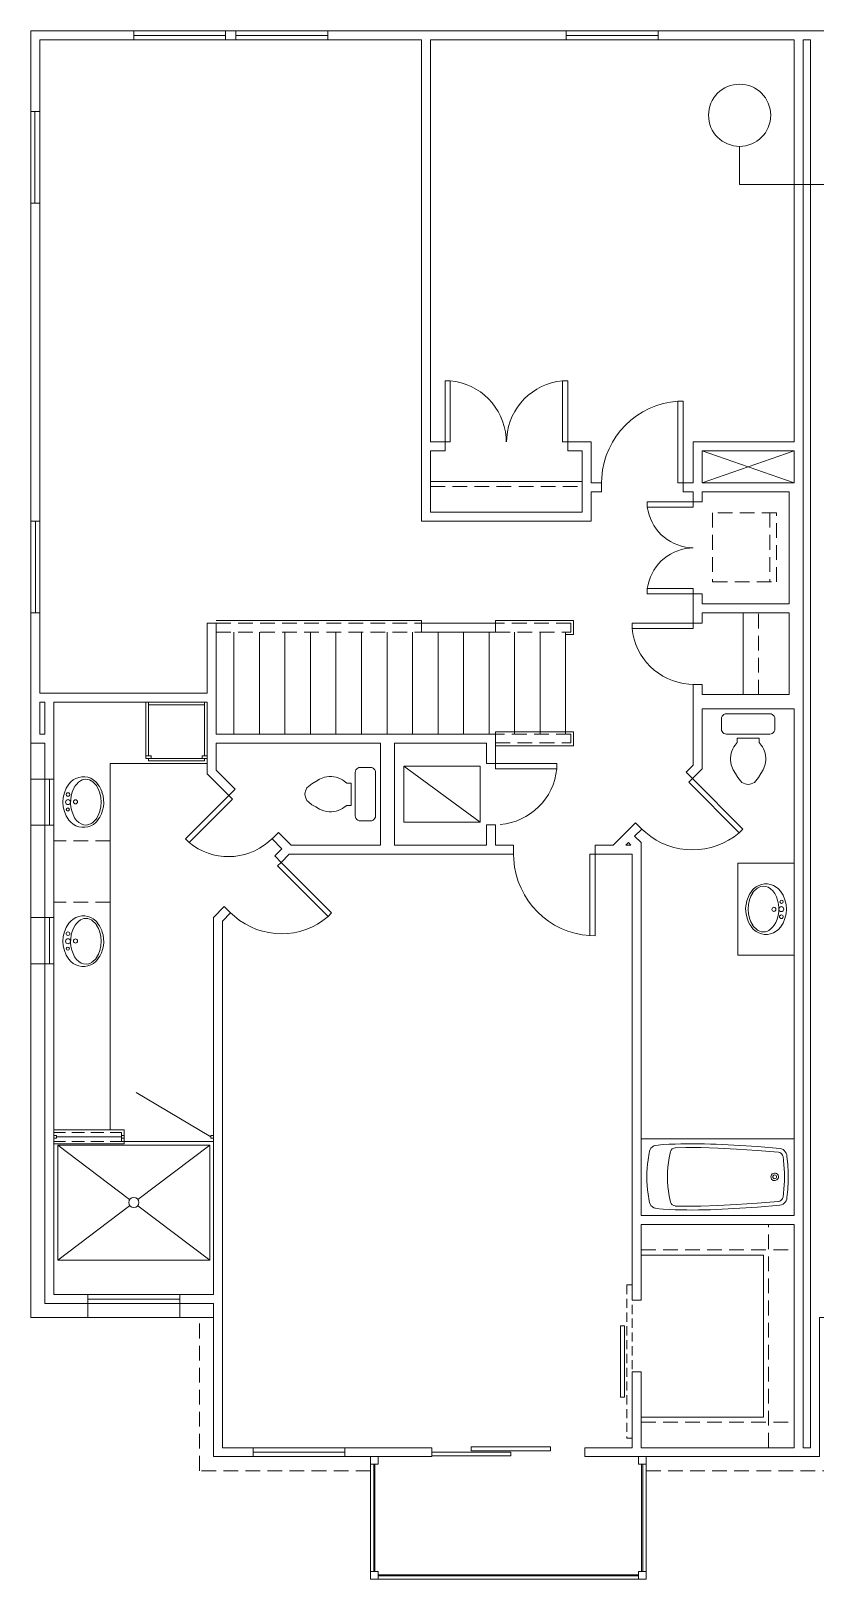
# Model space of a CAD drawing. Header units: inches. Extents: x -167 to 6071, y -6287 to -2731.
# Drawn here: x 2288 to 2595, y -6160 to -5554 of the extents above; entities that cross this region are included whole.
import ezdxf

# ---------------------------------------------------------------- set-up
doc = ezdxf.new("R2010")
doc.units = ezdxf.units.IN
doc.header["$LTSCALE"] = 96
doc.header["$MEASUREMENT"] = 0
doc.linetypes.add('Dash', pattern=[0.225, 0.15, -0.075])
for name, color, linetype, lineweight in [('Doors', 5, 'Continuous', 9), ('Stair', 190, 'Continuous', 18), ('Wall_line', 6, 'Continuous', 18)]:
    doc.layers.add(name, color=color, linetype=linetype, lineweight=lineweight)
doc.layers.add('Furniture', color=7, linetype='Continuous', lineweight=5, true_color=0x994d00)

# ---------------------------------------------------------------- blocks, each defined once
blk = doc.blocks.new('Tub')
at = {"layer": 'Furniture'}
blk.add_lwpolyline([(60, 0), (60, 29.97), (0, 29.97), (0, 0)], close=True, dxfattribs=at)
for points in [[(3.25, 24.43), (2.77, 21.81, 0.074206), (2.77, 8.37), (3.25, 5.76)], [(11.57, 25.01), (11.04, 22.56, 0.098214), (11.04, 7.63), (11.57, 5.17)], [(53.71, 14.45, 1.245514), (50.88, 15.09), (50.93, 14.67), (51.15, 14.24)]]:
    blk.add_lwpolyline(points, format="xyb", dxfattribs=at)
for points in [[(5.71, 27.36), (5.07, 27.2), (4.43, 26.83), (3.89, 26.35), (3.52, 25.76), (3.31, 25.12), (3.2, 24.43)], [(8.69, 27.73), (5.71, 27.41)], [(13.39, 26.45), (12.8, 26.35), (12.21, 26.03), (11.79, 25.55), (11.52, 25.01)], [(17.65, 26.56), (13.44, 26.51)], [(53.87, 24.75), (45.55, 25.44), (37.44, 25.97), (30.03, 26.35), (23.41, 26.56), (17.6, 26.56)], [(45.65, 3.25), (54.4, 4), (55.04, 4.16), (55.63, 4.37), (56.11, 4.75), (56.53, 5.23), (56.85, 5.76), (57.07, 6.35), (57.12, 6.99), (57.49, 10.19), (57.71, 13.44), (57.71, 16.75), (57.49, 20), (57.12, 23.2), (57.07, 23.84), (56.85, 24.43), (56.53, 24.96), (56.11, 25.44), (55.63, 25.81), (55.04, 26.03), (54.4, 26.19), (45.65, 26.93)], [(53.81, 5.44), (54.35, 5.55), (54.83, 5.81), (55.2, 6.19), (55.47, 6.61), (55.63, 7.15), (56, 10.29), (56.21, 13.49), (56.21, 16.69), (56, 19.89), (55.63, 23.04), (55.47, 23.57), (55.2, 24), (54.83, 24.37), (54.35, 24.64), (53.81, 24.75)], [(3.2, 5.76), (3.31, 5.07), (3.52, 4.43), (3.89, 3.84), (4.43, 3.36), (5.07, 2.99), (5.71, 2.83)], [(8.69, 2.45), (5.71, 2.77)], [(11.52, 5.17), (11.79, 4.64), (12.21, 4.16), (12.8, 3.84), (13.39, 3.73)], [(17.65, 3.63), (13.44, 3.68)], [(53.87, 5.44), (45.55, 4.75), (37.44, 4.21), (30.03, 3.84), (23.41, 3.63), (17.6, 3.63)]]:
    blk.add_lwpolyline(points, dxfattribs=at)
blk.add_circle((52.38, 15.1), 0.758, dxfattribs=at)
for points in [[(45.65, 26.93), (33.36, 27.78), (21.01, 28.54), (8.69, 27.73)], [(51.15, 14.24), (51.83, 13.27), (53.32, 13.49), (53.71, 14.45)], [(45.65, 3.25), (33.36, 2.41), (21.01, 1.65), (8.69, 2.45)]]:
    blk.add_open_spline(points, degree=3, dxfattribs=at)
blk = doc.blocks.new('Sink')
at = {"layer": 'Furniture'}
for points in [[(-13.17, 6.37), (-13.92, 5.04), (-14.45, 3.6)], [(-11.15, 8.4), (-11.89, 7.81), (-12.59, 7.12), (-13.23, 6.37)], [(-2.29, 7.07), (-3.09, 7.92), (-4, 8.67), (-5.01, 9.25)], [(-14.51, 3.6), (-14.88, 1.84), (-14.99, 0.03), (-14.88, -1.79), (-14.51, -3.55)], [(-15.31, -3.92), (-14.88, -5.04), (-14.29, -6.05), (-13.6, -7.07)], [(-14.45, -3.55), (-13.92, -4.99), (-13.17, -6.32)], [(-13.23, -6.32), (-12.59, -7.07), (-11.89, -7.76), (-11.15, -8.35)], [(-11.09, -8.35), (-10.45, -8.67), (-9.71, -8.88), (-8.96, -8.93), (-8.21, -8.88), (-7.47, -8.67), (-6.83, -8.35), (-6.08, -7.76), (-5.39, -7.07), (-4.75, -6.32)], [(-5.01, -9.25), (-4, -8.67), (-3.09, -7.92), (-2.29, -7.07)]]:
    blk.add_lwpolyline(points, dxfattribs=at)
blk.add_lwpolyline([(-1.97, -2.27), (-2.29, -2.32), (-2.51, -2.53), (-2.67, -2.8), (-2.67, -3.12), (-2.51, -3.39), (-2.29, -3.6), (-1.97, -3.65), (-1.65, -3.6), (-1.44, -3.39), (-1.28, -3.12), (-1.28, -2.8), (-1.44, -2.53), (-1.65, -2.32)], close=True, dxfattribs=at)
for centre, radius in [((-4.91, -0.08), 0.798), ((-1.98, 0.02), 0.969), ((-1.91, 2.91), 0.637)]:
    blk.add_circle(centre, radius, dxfattribs=at)
for centre, radius, start, end in [((-4.36, 0.03), 11.61, 142.67613, 199.5796), ((-8.03, 2.92), 6.99, 64.96534, 143.60901), ((-11.81, 0), 11.81, 323.25944, 36.74056), ((-8.03, -2.96), 6.96, 216.19077, 295.23489)]:
    blk.add_arc(centre, radius, start, end, dxfattribs=at)
blk.add_ellipse((-8.86, 0.17), major_axis=(-0.18, 8.84), ratio=0.664092, start_param=3.873962, end_param=6.643025, dxfattribs=at)
blk = doc.blocks.new('Toilet')
at = {"layer": 'Furniture'}
for points in [[(-19.04, 6.77), (-19.92, 6.62), (-21.87, 5.87), (-23.41, 5.01), (-24.91, 4.11), (-26.29, 3.04), (-26.83, 2.51)], [(0, 8.48), (-0.05, 9.01), (-0.27, 9.49), (-0.59, 9.87), (-0.96, 10.19), (-1.44, 10.4), (-1.97, 10.45), (-5.97, 10.45), (-6.51, 10.4), (-6.93, 10.19), (-7.36, 9.87), (-7.68, 9.49), (-7.89, 9.01), (-7.95, 8.48), (-7.95, -8.48), (-7.89, -9.01), (-7.68, -9.44), (-7.36, -9.87), (-6.93, -10.19), (-6.4, -10.45), (-1.98, -10.45), (-1.44, -10.4), (-0.96, -10.19), (-0.59, -9.87), (-0.27, -9.44), (-0.05, -9.01), (0, -8.47), (0, 8.47)], [(-12.21, -5.12), (-11.25, -4.37), (-9.49, -4.37), (-9.49, 4.37), (-11.25, 4.37), (-12.21, 5.12)], [(-26.83, -2.51), (-26.29, -3.04), (-24.91, -4.11), (-23.41, -5.01), (-21.87, -5.87), (-20.21, -6.51)], [(-20.24, -6.5), (-19.04, -6.77)]]:
    blk.add_lwpolyline(points, dxfattribs=at)
for points in [[(-12.21, 5.12), (-14.11, 6.5), (-16.71, 7.16), (-19.04, 6.77)], [(-26.83, 2.51), (-27.92, 0.68), (-27.92, -0.68), (-26.83, -2.51)], [(-19.04, -6.77), (-16.71, -7.16), (-14.11, -6.5), (-12.21, -5.12)]]:
    blk.add_open_spline(points, degree=3, dxfattribs=at)

msp = doc.modelspace()

# ---------------------------------------------------------------- linework, layer by layer
at = {"layer": 'Doors'}
for p, q in [((2452.17, -5690.6), (2450.2, -5690.6)), ((2450.2, -5714.6), (2452.17, -5714.6)), ((2498.2, -5714.6), (2496.17, -5714.6)), ((2543.42, -5730.6), (2541.4, -5730.6)), ((2365.4, -5853.11), (2366.84, -5854.55)), ((2508.97, -5876.1), (2506.94, -5876.1)), ((2385.93, -5879.3), (2384.49, -5880.68))]:
    msp.add_line(p, q, dxfattribs=at)
at = {"layer": 'Doors', "transparency": 33554687}
for points in [[(2328.17, -5553.59), (2364.17, -5553.59)], [(2368.17, -5553.59), (2404.17, -5553.59)], [(2497.66, -5553.59), (2533.66, -5553.59)], [(2328.17, -5555.35), (2364.17, -5555.35)], [(2328.17, -5557.11), (2364.17, -5557.11)], [(2368.17, -5555.35), (2404.17, -5555.35)], [(2368.17, -5557.11), (2404.17, -5557.11)], [(2497.66, -5555.35), (2533.66, -5555.35)], [(2497.66, -5557.11), (2533.66, -5557.11)], [(2287.9, -5585.11), (2287.9, -5621.11)], [(2289.4, -5585.11), (2289.4, -5621.11)], [(2291.42, -5585.11), (2291.42, -5621.11)], [(2450.2, -5714.6), (2450.2, -5690.6)], [(2452.17, -5714.6), (2452.17, -5690.6)], [(2496.17, -5714.6), (2496.17, -5690.6)], [(2498.2, -5714.6), (2498.2, -5690.6)], [(2541.4, -5730.6), (2541.4, -5698.6)], [(2543.42, -5730.6), (2543.42, -5698.6)], [(2529.4, -5738.07), (2547.42, -5738.07), (2547.42, -5740.1), (2529.4, -5740.1)], [(2287.9, -5745.59), (2287.9, -5781.59)], [(2289.66, -5745.59), (2289.66, -5781.59)], [(2291.42, -5745.59), (2291.42, -5781.59)], [(2529.4, -5774.07), (2547.42, -5774.07), (2547.42, -5772.04), (2529.4, -5772.04)], [(2523.42, -5787.62), (2547.42, -5787.62), (2547.42, -5785.59), (2523.42, -5785.59)], [(2493.93, -5842.6), (2469.93, -5842.6), (2469.93, -5840.58)], [(2287.9, -5846.71), (2287.9, -5864.68)], [(2293.4, -5846.71), (2293.4, -5864.68)], [(2295.16, -5846.71), (2295.16, -5864.68)], [(2296.92, -5846.71), (2296.92, -5864.68)], [(2566.89, -5866.23), (2547.05, -5846.44), (2545.66, -5847.88), (2565.45, -5867.67)], [(2365.4, -5853.11), (2348.44, -5870.07)], [(2366.84, -5854.55), (2349.88, -5871.51)], [(2506.94, -5876.1), (2506.94, -5908.1)], [(2508.97, -5908.1), (2508.97, -5876.1)], [(2384.49, -5880.68), (2404.33, -5900.47)], [(2385.93, -5879.3), (2405.72, -5899.08)], [(2287.9, -5900.95), (2287.9, -5918.98)], [(2293.4, -5900.95), (2293.4, -5918.98)], [(2295.16, -5900.95), (2295.16, -5918.98)], [(2296.92, -5900.95), (2296.92, -5918.98)], [(2358.41, -5986.82), (2329.18, -5969.48)], [(2301.4, -5985.06), (2296.92, -5985.06)], [(2308.92, -5985.06), (2303.9, -5985.06)], [(2316.44, -5985.06), (2311.42, -5985.06)], [(2318.94, -5985.06), (2323.42, -5985.06), (2323.42, -5988.58), (2318.94, -5988.58)], [(2301.4, -5988.58), (2296.92, -5988.58)], [(2297.93, -5986.82), (2323.42, -5986.82)], [(2308.92, -5988.58), (2303.9, -5988.58)], [(2316.44, -5988.58), (2311.42, -5988.58)], [(2346.2, -6048.58), (2310.2, -6048.58)], [(2346.2, -6050.34), (2310.2, -6050.34)], [(2346.2, -6052.1), (2310.2, -6052.1)], [(2346.2, -6057.59), (2310.2, -6057.59)], [(2410.94, -6108.58), (2374.94, -6108.58)], [(2410.94, -6110.34), (2374.94, -6110.34)], [(2410.94, -6112.04), (2374.94, -6112.04)], [(2420.92, -6115.08), (2423.9, -6115.08), (2423.9, -6112.04)], [(2528.92, -6115.08), (2525.93, -6115.08), (2525.93, -6112.04)], [(2422.2, -6115.08), (2422.2, -6157.06)], [(2422.68, -6115.08), (2422.68, -6157.06)], [(2527.16, -6157.06), (2527.16, -6115.08)], [(2527.69, -6157.06), (2527.69, -6115.08)], [(2423.9, -6160.04), (2423.9, -6157.06), (2420.92, -6157.06)], [(2423.9, -6158.34), (2525.93, -6158.34)], [(2423.9, -6158.82), (2525.93, -6158.82)], [(2528.92, -6157.06), (2525.93, -6157.06), (2525.93, -6160.04)]]:
    msp.add_lwpolyline(points, dxfattribs=at)
at = {"layer": 'Doors'}
msp.add_lwpolyline([(2565.56, -5598.82), (2565.56, -5613.7), (2614.36, -5613.7), (2614.36, -5598.82)], dxfattribs=at)
at = {"layer": 'Doors', "transparency": 33554687}
for points in [[(2474.14, -5714.6), (2474.09, -5712.79, 0.363692), (2452.17, -5690.6), (2450.2, -5690.6)], [(2498.2, -5690.6), (2496.17, -5690.6, 0.362638), (2474.3, -5712.79), (2474.25, -5714.6)], [(2543.42, -5698.6), (2541.4, -5698.6, 0.37419), (2511.53, -5728.52), (2511.48, -5730.6)], [(2529.4, -5738.07), (2529.4, -5740.1, 0.348252), (2545.88, -5755.99), (2547.42, -5756.04)], [(2529.4, -5774.07), (2529.4, -5772.04, -0.348252), (2545.88, -5756.15), (2547.42, -5756.1)], [(2523.42, -5785.59), (2523.42, -5787.62, 0.362411), (2545.61, -5809.48), (2547.42, -5809.59)], [(2348.44, -5870.07), (2349.88, -5871.51, 0.364513), (2381.02, -5871.24), (2382.3, -5870.02)], [(2527.26, -5866.23), (2528.76, -5867.56, 0.36981), (2565.45, -5867.67), (2566.89, -5866.23)], [(2477.02, -5876.1), (2477.08, -5878.18, 0.375995), (2506.89, -5907.99), (2508.97, -5908.04)], [(2366.14, -5899.08), (2367.64, -5900.42, 0.371263), (2404.33, -5900.47), (2405.72, -5899.08)]]:
    msp.add_lwpolyline(points, format="xyb", dxfattribs=at)
for points in [[(2493.93, -5840.58), (2469.93, -5840.58)], [(2493.93, -5840.58), (2493.93, -5842.6)], [(2296.92, -5987.35), (2297.93, -5987.35), (2297.93, -5986.34), (2296.92, -5986.34)], [(2323.42, -5987.35), (2324.44, -5987.35), (2324.44, -5986.34), (2323.42, -5986.34)], [(2358.41, -5987.35), (2359.42, -5987.35), (2359.42, -5986.34), (2358.41, -5986.34)], [(2520.44, -6060.84), (2518.94, -6060.84), (2518.94, -6088.84), (2520.44, -6088.84)], [(2444.92, -6111.83), (2475.9, -6111.83), (2475.9, -6110.34), (2444.92, -6110.34)], [(2460.44, -6109.8), (2491.42, -6109.8), (2491.42, -6108.31), (2460.44, -6108.31)]]:
    msp.add_lwpolyline(points, close=True, dxfattribs=at)
msp.add_lwpolyline([(2471.74, -5864.47, 0.362638), (2493.93, -5842.6, -0.362638)], format="xyb", close=True, dxfattribs=at)
at = {"layer": 'Doors', "linetype": 'Dash', "ltscale": 0.25, "transparency": 33554687}
msp.add_lwpolyline([(2521.4, -6044.84), (2521.4, -6104.84), (2523.42, -6104.84), (2523.42, -6044.84)], close=True, dxfattribs=at)
at = {"layer": 'Doors'}
msp.add_circle((2565.56, -5586.63), 12.18, dxfattribs=at)
at = {"layer": 'Furniture', "transparency": 33554687}
for points in [[(2550.94, -5718.07), (2586.94, -5730.6)], [(2586.94, -5718.07), (2550.94, -5730.6)], [(2444.44, -5730.07), (2503.9, -5730.07)], [(2566.94, -5813.59), (2566.94, -5781.59)], [(2333.93, -5837.59), (2333.93, -5816.58)], [(2355.9, -5817.59), (2333.93, -5817.59)], [(2355.9, -5837.59), (2355.9, -5816.58)], [(2334.94, -5838.6), (2334.94, -5837.59), (2332.92, -5837.59)], [(2355.9, -5838.6), (2355.9, -5839.56), (2333.93, -5839.56), (2333.93, -5838.6)], [(2356.92, -5837.59), (2354.94, -5837.59), (2354.94, -5838.6)], [(2356.92, -5840.58), (2318.94, -5840.58), (2318.94, -5984.1)], [(2433.98, -5841.59), (2463.96, -5863.56)], [(2298.41, -5990.07), (2326.57, -6011.35)], [(2323.42, -5988.58), (2359.42, -5988.58)], [(2357.93, -5990.07), (2329.77, -6011.35)], [(2326.57, -6013.8), (2298.41, -6035.08)], [(2329.77, -6013.8), (2357.93, -6035.08)]]:
    msp.add_lwpolyline(points, dxfattribs=at)
at = {"layer": 'Furniture', "linetype": 'Dash', "ltscale": 0.4, "transparency": 33554687}
for points in [[(2444.44, -5732.1), (2503.9, -5732.1)], [(2577.4, -5742.39), (2577.4, -5769.43)], [(2572.92, -5813.59), (2572.92, -5781.59)], [(2318.94, -5870.82), (2296.92, -5870.82)], [(2318.94, -5894.82), (2296.92, -5894.82)], [(2576.92, -6108.58), (2576.92, -6021.11)], [(2526.94, -6031.08), (2586.94, -6031.08)], [(2420.92, -6117.59), (2353.93, -6117.59), (2353.93, -6057.59)], [(2528.92, -6117.59), (2602.41, -6117.59), (2602.41, -6057.59)], [(2526.94, -6098.55), (2586.94, -6098.55)]]:
    msp.add_lwpolyline(points, dxfattribs=at)
msp.add_lwpolyline([(2580.01, -5742.39), (2555, -5742.39), (2555, -5769.43), (2580.01, -5769.43)], close=True, dxfattribs=at)
at = {"layer": 'Furniture', "transparency": 33554687}
for points in [[(2332.92, -5816.58), (2356.92, -5816.58), (2356.92, -5838.6), (2332.92, -5838.6)], [(2433.98, -5841.59), (2463.96, -5841.59), (2463.96, -5863.56), (2433.98, -5863.56)], [(2357.93, -5990.07), (2357.93, -6035.08), (2298.41, -6035.08), (2298.41, -5990.07)]]:
    msp.add_lwpolyline(points, close=True, dxfattribs=at)
at = {"layer": 'Furniture'}
for points in [[(2586.94, -5915.62), (2564.92, -5915.62), (2564.92, -5879.62), (2586.94, -5879.62)], [(2526.94, -6096.58), (2574.94, -6096.58), (2574.94, -6033.11), (2526.94, -6033.11)]]:
    msp.add_lwpolyline(points, dxfattribs=at)
at = {"layer": 'Furniture', "transparency": 33554687}
msp.add_circle((2328.18, -6012.54), 1.99, dxfattribs=at)
at = {"layer": 'Stair'}
for points in [[(2360.44, -5784.58), (2440.92, -5784.58), (2440.92, -5785.59)], [(2500.44, -5784.58), (2500.44, -5790.07), (2500.44, -5784.58), (2469.93, -5784.58), (2469.93, -5785.59)], [(2500.44, -5790.07), (2497.4, -5790.07)], [(2469.93, -5833.59), (2500.44, -5833.59), (2500.44, -5828.1), (2469.93, -5828.1), (2469.93, -5829.06)]]:
    msp.add_lwpolyline(points, dxfattribs=at)
at = {"layer": 'Stair', "linetype": 'Dash', "ltscale": 0.4, "transparency": 33554687}
for points in [[(2360.44, -5785.59), (2440.92, -5785.59)], [(2360.44, -5789.06), (2440.92, -5789.06)], [(2469.93, -5789.06), (2499.42, -5789.06), (2499.42, -5785.59), (2469.93, -5785.59)], [(2469.93, -5832.52), (2499.42, -5832.52), (2499.42, -5829.06), (2469.93, -5829.06)]]:
    msp.add_lwpolyline(points, dxfattribs=at)
at = {"layer": 'Stair'}
for points in [[(2367.42, -5789.06), (2367.42, -5829.06)], [(2377.4, -5789.06), (2377.4, -5829.06)], [(2387.42, -5789.06), (2387.42, -5829.06)], [(2397.4, -5789.06), (2397.4, -5829.06)], [(2407.42, -5789.06), (2407.42, -5829.06)], [(2417.4, -5789.06), (2417.4, -5829.06)], [(2427.42, -5789.06), (2427.42, -5829.06)], [(2437.4, -5789.06), (2437.4, -5829.06)], [(2447.42, -5789.06), (2447.42, -5829.06)], [(2457.4, -5789.06), (2457.4, -5829.06)], [(2467.42, -5789.06), (2467.42, -5829.06)], [(2477.4, -5789.06), (2477.4, -5829.06)], [(2487.42, -5789.06), (2487.42, -5829.06)], [(2497.4, -5789.06), (2497.4, -5829.06)]]:
    msp.add_lwpolyline(points, close=True, dxfattribs=at)
at = {"layer": 'Wall_line'}
for points in [[(2328.17, -5557.11), (2291.42, -5557.11), (2291.42, -5585.11), (2287.9, -5585.11), (2287.9, -5553.59), (2328.17, -5553.59)], [(2591.9, -5557.11), (2593.4, -5557.11), (2593.4, -6108.58), (2590.41, -6108.58), (2590.41, -5557.11)], [(2586.94, -5718.07), (2586.94, -5730.6), (2550.94, -5730.6), (2550.94, -5718.07)], [(2440.92, -5789.06), (2469.93, -5789.06), (2469.93, -5785.59), (2440.92, -5785.59)], [(2293.4, -5829.06), (2293.4, -5816.58), (2291.42, -5816.58), (2291.42, -5829.06)], [(2466.41, -5840.58), (2469.93, -5840.58), (2469.93, -5829.06), (2469.93, -5840.58)], [(2523, -5872.58), (2521.98, -5871.56), (2520.92, -5872.58)]]:
    msp.add_lwpolyline(points, close=True, dxfattribs=at)
for points in [[(2368.17, -5557.11), (2368.17, -5553.59), (2364.17, -5553.59), (2364.17, -5557.11)], [(2497.66, -5557.11), (2497.66, -5553.59), (2404.17, -5553.59), (2404.17, -5557.11)], [(2630.94, -5557.11), (2630.94, -5553.59), (2591.9, -5553.59), (2533.66, -5553.59), (2533.66, -5557.11)], [(2291.42, -5585.11), (2291.42, -5557.11)], [(2368.17, -5557.11), (2364.17, -5557.11)], [(2498.2, -5714.6), (2507.42, -5714.6), (2507.42, -5730.6), (2511.42, -5730.6), (2511.42, -5734.07), (2507.42, -5734.07), (2507.42, -5745.59), (2440.92, -5745.59), (2440.92, -5557.11), (2404.17, -5557.11)], [(2450.2, -5714.6), (2444.44, -5714.6), (2444.44, -5557.11), (2497.66, -5557.11)], [(2533.66, -5557.11), (2586.94, -5557.11), (2586.94, -5714.6), (2547.42, -5714.6), (2547.42, -5730.6), (2543.42, -5730.6), (2543.42, -5734.07), (2547.42, -5734.07), (2547.42, -5738.07), (2550.94, -5738.07), (2550.94, -5734.07), (2584.92, -5734.07), (2584.92, -5778.07), (2550.94, -5778.07), (2550.94, -5774.07), (2547.42, -5774.07)], [(2291.42, -5745.59), (2287.9, -5745.59), (2287.9, -5621.11), (2291.42, -5621.11)], [(2291.42, -5745.59), (2291.42, -5621.11)], [(2498.2, -5714.6), (2498.2, -5714.6), (2498.2, -5718.07), (2503.9, -5718.07), (2503.9, -5742.07), (2444.44, -5742.07), (2444.44, -5718.07), (2450.2, -5718.07), (2450.2, -5714.6)], [(2547.05, -5846.44), (2544.6, -5843.99), (2547.42, -5841.16), (2547.42, -5809.59), (2550.94, -5809.59), (2550.94, -5813.59), (2584.92, -5813.59), (2584.92, -5781.59), (2550.94, -5781.59), (2550.94, -5785.59), (2547.42, -5785.59), (2547.42, -5774.07)], [(2296.92, -5846.71), (2287.9, -5846.71), (2287.9, -5781.59), (2291.42, -5781.59)], [(2469.93, -5829.06), (2360.44, -5829.06), (2360.44, -5785.59), (2356.92, -5785.59), (2356.92, -5813.06), (2291.42, -5813.06), (2291.42, -5781.59)], [(2296.92, -5846.71), (2296.92, -5816.58), (2356.92, -5816.58), (2356.92, -5844.63), (2365.4, -5853.11), (2367.9, -5850.66), (2360.44, -5843.19), (2360.44, -5832.58), (2424.92, -5832.58), (2424.92, -5872.58), (2389.82, -5872.58), (2384.86, -5867.62), (2382.41, -5870.07), (2386.25, -5873.96), (2383.42, -5876.79), (2385.93, -5879.3), (2389.13, -5876.1), (2476.97, -5876.1), (2476.97, -5872.58), (2469.93, -5872.58), (2469.93, -5864.58), (2466.41, -5864.58), (2466.41, -5872.58)], [(2508.97, -5876.1), (2508.97, -5872.58), (2516.01, -5872.58), (2524.81, -5863.78), (2527.26, -5866.23), (2524.44, -5869.06), (2526.94, -5871.56), (2526.94, -6017.59), (2586.94, -6017.59), (2586.94, -5819.08), (2550.94, -5819.08), (2550.94, -5842.6), (2547.05, -5846.44)], [(2287.9, -5832.58), (2293.4, -5832.58), (2293.4, -5846.71)], [(2469.93, -5872.58), (2469.93, -5864.58), (2466.41, -5864.58), (2466.41, -5872.58), (2430.41, -5872.58), (2430.41, -5832.58), (2466.41, -5832.58), (2466.41, -5840.58), (2466.41, -5832.58)], [(2296.92, -5864.68), (2287.9, -5864.68), (2287.9, -5900.95), (2296.92, -5900.95)], [(2293.4, -5864.68), (2293.4, -5900.95)], [(2296.92, -5900.95), (2296.92, -5864.68)], [(2508.97, -5876.1), (2523.42, -5876.1), (2523.42, -6050.82), (2526.94, -6050.82), (2526.94, -6021.11), (2586.94, -6021.11), (2586.94, -6108.58), (2526.94, -6108.58), (2526.94, -6078.82), (2523.42, -6078.82), (2523.42, -6108.58), (2504.92, -6108.58), (2504.92, -6112.04), (2596.92, -6112.04), (2596.92, -6057.59), (2610.2, -6057.59), (2610.2, -6054.07)], [(2374.94, -6108.58), (2362.94, -6108.58), (2362.94, -5902.28), (2366.14, -5899.08), (2363.64, -5896.58), (2359.42, -5900.84), (2359.42, -6048.58), (2346.2, -6048.58)], [(2296.92, -5918.98), (2287.9, -5918.98), (2287.9, -6057.59), (2310.2, -6057.59), (2310.2, -6048.58)], [(2293.4, -5918.98), (2293.4, -6052.1), (2310.2, -6052.1)], [(2310.2, -6048.58), (2296.92, -6048.58), (2296.92, -5918.98)], [(2296.92, -5984.1), (2324.44, -5984.1), (2324.44, -5989.59), (2296.92, -5989.59)], [(2593.4, -5984.47), (2593.4, -6057.59)], [(2346.2, -6048.58), (2346.2, -6057.59), (2359.42, -6057.59)], [(2374.94, -6108.58), (2374.94, -6112.04), (2359.42, -6112.04), (2359.42, -6052.1), (2346.2, -6052.1)], [(2444.92, -6112.04), (2444.92, -6108.58), (2410.94, -6108.58)], [(2410.94, -6108.58), (2410.94, -6112.04), (2444.92, -6112.04)], [(2528.92, -6112.04), (2528.92, -6160.04), (2420.92, -6160.04), (2420.92, -6112.04)]]:
    msp.add_lwpolyline(points, dxfattribs=at)

# ---------------------------------------------------------------- block references
at = {"layer": 'Doors'}
for name, p, rotation in [('Toilet', (2568.92, -5821.11), 90), ('Sink', (2300.44, -5855.67), 180), ('Sink', (2300.44, -5910.18), 180)]:
    msp.add_blockref(name, p, dxfattribs=dict(at, rotation=rotation))
for name, p in [('Toilet', (2422.89, -5852.58)), ('Sink', (2583.9, -5897.62)), ('Tub', (2526.94, -6017.59))]:
    msp.add_blockref(name, p, dxfattribs=at)

doc.saveas('drawing.dxf')
